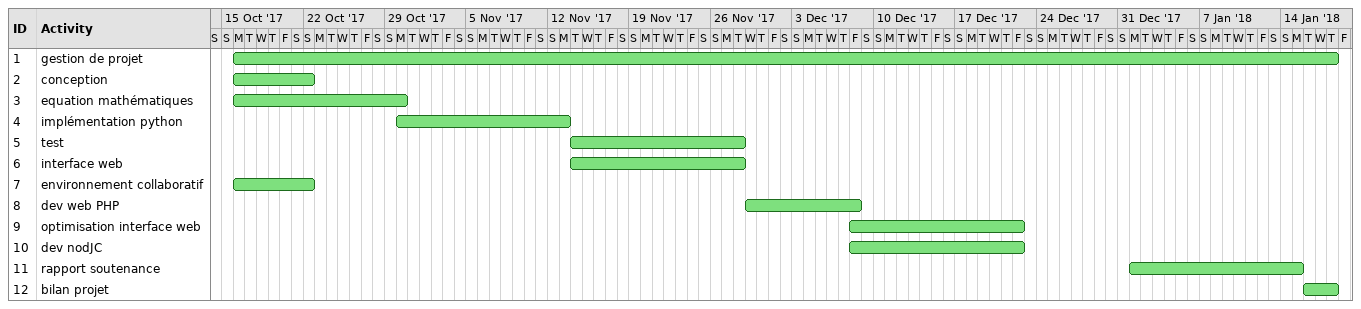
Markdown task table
| ID | Task | Start | Finish |
|---|---|---|---|
| 1 | gestion de projet | 2017-10-16 | 2018-01-18 |
| 2 | conception | 2017-10-16 | 2017-10-22 |
| 3 | equation mathématiques | 2017-10-16 | 2017-10-30 |
| 4 | implémentation python | 2017-10-30 | 2017-11-13 |
| 5 | test | 2017-11-14 | 2017-11-28 |
| 6 | interface web | 2017-11-14 | 2017-11-28 |
| 7 | environnement collaboratif | 2017-10-16 | 2017-10-22 |
| 8 | dev web PHP | 2017-11-29 | 2017-12-08 |
| 9 | optimisation interface web | 2017-12-08 | 2017-12-22 |
| 10 | dev nodJC | 2017-12-08 | 2017-12-22 |
| 11 | rapport soutenance | 2018-01-01 | 2018-01-15 |
| 12 | bilan projet | 2018-01-16 | 2018-01-18 |
